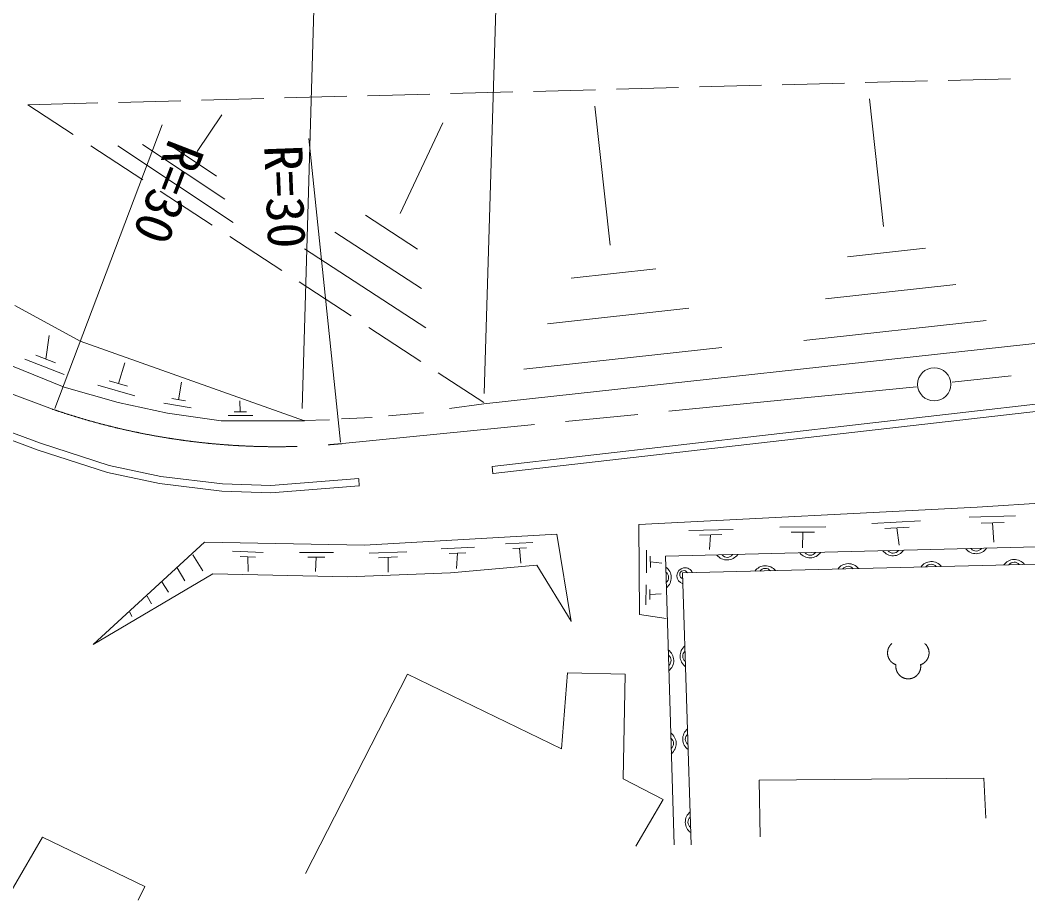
# Model space of a CAD drawing. Units: millimetres, scale not verified. Extents: x 40000 to 680000, y 20000 to 380000.
# Drawn here: x 309814 to 358379, y 247890 to 290482 of the extents above; entities that cross this region are included whole.
import ezdxf
from ezdxf.enums import TextEntityAlignment as Align

# ---------------------------------------------------------------- set-up
doc = ezdxf.new("R2010")
doc.units = ezdxf.units.MM
doc.header["$LTSCALE"] = 1000
doc.linetypes.add('CHAIN', pattern=[18.5, 12, -1.5, 3.5, -1.5])
for name, color, linetype, lineweight in [('M-BGD', 7, 'Continuous', 13), ('M-BMK', 2, 'CHAIN', 13), ('M-BMK-SRVR', 3, 'Continuous', 13), ('M-STR-HTXT', 7, 'Continuous', 13)]:
    doc.layers.add(name, color=color, linetype=linetype, lineweight=lineweight)
doc.styles.add('ＭＳ ゴシック', font='')
doc.styles.get('ＭＳ ゴシック').set_extended_font_data('MS Gothic')

msp = doc.modelspace()

# ---------------------------------------------------------------- linework, layer by layer
at = {"layer": 'M-BGD'}
for p, q in [((353544, 287551), (350545, 287472)), ((357542, 287657), (354543, 287578)), ((333551, 287022), (330552, 286943)), ((337549, 287128), (334550, 287049)), ((341548, 287234), (338549, 287154)), ((345546, 287340), (342547, 287260)), ((349545, 287446), (346546, 287366)), ((317556, 286599), (314557, 286519)), ((321555, 286704), (318556, 286625)), ((325553, 286810), (322554, 286731)), ((329552, 286916), (326553, 286837)), ((351422, 280535), (350742, 286693)), ((313558, 286493), (310177, 286403)), ((310177, 286403), (312376, 284968)), ((338255, 279635), (337516, 286330)), ((318351, 284148), (319532, 285917)), ((328134, 281162), (330186, 285525)), ((332166, 271997), (449319, 284811)), ((313213, 284422), (315725, 282782)), ((320079, 280730), (314524, 284422)), ((319679, 281847), (315711, 284484)), ((319279, 282964), (316898, 284546)), ((316563, 282235), (319075, 280596)), ((328962, 279444), (326457, 281077)), ((329160, 277546), (324985, 280269)), ((319913, 280049), (322425, 278409)), ((329358, 275649), (323513, 279460)), ((353440, 279489), (349680, 279074)), ((340450, 278498), (336362, 278046)), ((323262, 277863), (325774, 276223)), ((332565, 268972), (405372, 277321)), ((354901, 277747), (348634, 277056)), ((332605, 268624), (405412, 276973)), ((312711, 275008), (309557, 276724)), ((342038, 276604), (335225, 275852)), ((295234, 275855), (310789, 270094)), ((356362, 276006), (347589, 275037)), ((295112, 275527), (310674, 269764)), ((326612, 275676), (329124, 274037)), ((311047, 274148), (311213, 275290)), ((323511, 271174), (312711, 275008)), ((343626, 274710), (334088, 273657)), ((309017, 273977), (311933, 272793)), ((311939, 273399), (310044, 274135)), ((311521, 273964), (310573, 274332)), ((314549, 272965), (314858, 273967)), ((329961, 273490), (332160, 272055)), ((314993, 272838), (314104, 273092)), ((317449, 272190), (317595, 273026)), ((311933, 272793), (314543, 272048)), ((315334, 272376), (313557, 272884)), ((314543, 272048), (316908, 271536)), ((318054, 271803), (316745, 272018)), ((317776, 272136), (317121, 272243)), ((320424, 271606), (320398, 272130)), ((330513, 271772), (332166, 271997)), ((316908, 271536), (319507, 271174)), ((320721, 271604), (320128, 271607)), ((327559, 271412), (329254, 271563)), ((319507, 271174), (323511, 271174)), ((321025, 271428), (319840, 271434)), ((323384, 271185), (324719, 271213)), ((325306, 271260), (326783, 271327)), ((310789, 270094), (314109, 269016)), ((310674, 269764), (314018, 268677)), ((314018, 268677), (316532, 268145)), ((314109, 269016), (316589, 268490)), ((332563, 268962), (332595, 268615)), ((316532, 268145), (319535, 267783)), ((316589, 268490), (319562, 268132)), ((319562, 268132), (321892, 268048)), ((321892, 268048), (326132, 268387)), ((326128, 268382), (326153, 268016)), ((319535, 267783), (321900, 267697)), ((321900, 267697), (326160, 268038)), ((368071, 267806), (355929, 267007)), ((355929, 267007), (339633, 266177)), ((339633, 266177), (339665, 261831)), ((350858, 266225), (353212, 266343)), ((355543, 266525), (357780, 266594)), ((356124, 266232), (357242, 266266)), ((356683, 266249), (356746, 265316)), ((335682, 265700), (326410, 265178)), ((336363, 261504), (335682, 265700)), ((342037, 265889), (344176, 265928)), ((342554, 265665), (343623, 265684)), ((343088, 265674), (343035, 264971)), ((346423, 266038), (348650, 266067)), ((346976, 265796), (348090, 265811)), ((347533, 265803), (347523, 265056)), ((351484, 265978), (352661, 266037)), ((352072, 266007), (352185, 265177)), ((318699, 265327), (313331, 260385)), ((326410, 265178), (318699, 265327)), ((333207, 265249), (334525, 265298)), ((340912, 264640), (366003, 265271)), ((318139, 264714), (318610, 263940)), ((320046, 264892), (321526, 264819)), ((323282, 264825), (324908, 264825)), ((326637, 264790), (328447, 264861)), ((330111, 265008), (331706, 265073)), ((330493, 264779), (331291, 264812)), ((330892, 264796), (330843, 264060)), ((333555, 265019), (334214, 265043)), ((333884, 265031), (333938, 264303)), ((340007, 263847), (339997, 264940)), ((320418, 264637), (321158, 264601)), ((320788, 264619), (320796, 263909)), ((323677, 264595), (324490, 264595)), ((324083, 264595), (324046, 263907)), ((327091, 264572), (327996, 264608)), ((327544, 264590), (327550, 263884)), ((330554, 263836), (334707, 264220)), ((334707, 264220), (336368, 261514)), ((340189, 264101), (340184, 264647)), ((340186, 264374), (340738, 264315)), ((341328, 250741), (340912, 264640)), ((367366, 264476), (341740, 263837)), ((313331, 260385), (319104, 263794)), ((317380, 264092), (317756, 263462)), ((319104, 263794), (325601, 263645)), ((325601, 263645), (330554, 263836)), ((341740, 263837), (342156, 250736)), ((316649, 263404), (316960, 262920)), ((339970, 262299), (339977, 263263)), ((340155, 262553), (340158, 263035)), ((340157, 262794), (340707, 262833)), ((315940, 262717), (316136, 262348)), ((315101, 261950), (315202, 261741)), ((339665, 261831), (340943, 261640)), ((328483, 258954), (323561, 249358)), ((335910, 255365), (328483, 258954)), ((336187, 259028), (335910, 255365)), ((338978, 258965), (336187, 259028)), ((338871, 253916), (338978, 258965)), ((340809, 252915), (338871, 253916)), ((356258, 253943), (345432, 253852)), ((345432, 253852), (345474, 251126)), ((356354, 252026), (356258, 253943)), ((339489, 250678), (340809, 252915)), ((310893, 251099), (309019, 247890)), ((315821, 248727), (310893, 251099)), ((315495, 248074), (315821, 248727))]:
    msp.add_line(p, q, dxfattribs=at)
for points in [[(351820, 260434), (351812, 260427), (351804, 260420), (351797, 260412), (351789, 260405), (351782, 260397), (351774, 260390), (351767, 260382), (351760, 260374), (351754, 260365), (351747, 260357), (351740, 260349), (351734, 260340), (351728, 260332), (351722, 260323), (351716, 260314), (351710, 260305), (351704, 260296), (351699, 260287), (351694, 260278), (351689, 260269), (351684, 260259), (351679, 260250), (351674, 260240), (351670, 260230), (351665, 260221), (351661, 260211), (351657, 260201), (351654, 260191), (351650, 260181), (351647, 260171), (351643, 260161), (351640, 260151), (351638, 260141), (351635, 260130), (351632, 260120), (351630, 260110), (351628, 260099), (351626, 260089), (351624, 260078), (351623, 260068), (351621, 260057), (351620, 260047), (351619, 260036), (351618, 260025), (351618, 260015), (351617, 260004), (351617, 259994), (351617, 259983), (351617, 259972), (351617, 259962), (351618, 259951), (351618, 259940), (351619, 259930), (351620, 259919), (351622, 259909), (351623, 259898), (351625, 259888), (351626, 259877), (351628, 259867), (351631, 259856), (351633, 259846), (351635, 259836), (351638, 259825), (351641, 259815), (351644, 259805), (351647, 259795), (351651, 259785), (351655, 259775), (351658, 259765), (351662, 259755), (351666, 259745), (351671, 259736), (351675, 259726), (351680, 259716), (351685, 259707), (351690, 259698), (351695, 259688), (351700, 259679), (351706, 259670), (351711, 259661), (351717, 259652), (351723, 259643), (351729, 259635), (351735, 259626), (351742, 259618), (351748, 259609), (351755, 259601), (351762, 259593), (351769, 259585), (351776, 259577), (351783, 259569), (351791, 259562), (351798, 259554), (351806, 259547), (351814, 259540), (351822, 259533), (351830, 259526), (351838, 259519), (351846, 259512), (351855, 259506), (351863, 259499), (351872, 259493), (351881, 259487), (351890, 259481), (351899, 259476), (351908, 259470), (351917, 259465), (351926, 259459), (351935, 259454), (351945, 259449), (351954, 259445), (351964, 259440), (351974, 259436), (351983, 259431), (351993, 259427), (352003, 259424), (352013, 259420), (352023, 259416)], [(353211, 259416), (353221, 259420), (353231, 259423), (353241, 259427), (353251, 259431), (353260, 259436), (353270, 259440), (353280, 259445), (353289, 259449), (353299, 259454), (353308, 259459), (353317, 259464), (353326, 259470), (353335, 259475), (353344, 259481), (353353, 259487), (353362, 259493), (353371, 259499), (353379, 259506), (353388, 259512), (353396, 259519), (353404, 259526), (353412, 259532), (353420, 259539), (353428, 259547), (353436, 259554), (353443, 259562), (353451, 259569), (353458, 259577), (353465, 259585), (353472, 259593), (353479, 259601), (353486, 259609), (353492, 259617), (353499, 259626), (353505, 259635), (353511, 259643), (353517, 259652), (353523, 259661), (353528, 259670), (353534, 259679), (353539, 259688), (353544, 259698), (353549, 259707), (353554, 259716), (353559, 259726), (353563, 259736), (353568, 259745), (353572, 259755), (353576, 259765), (353579, 259775), (353583, 259785), (353587, 259795), (353590, 259805), (353593, 259815), (353596, 259825), (353598, 259836), (353601, 259846), (353603, 259856), (353606, 259867), (353608, 259877), (353609, 259888), (353611, 259898), (353612, 259909), (353614, 259919), (353615, 259930), (353616, 259940), (353616, 259951), (353617, 259962), (353617, 259972), (353617, 259983), (353617, 259994), (353617, 260004), (353616, 260015), (353616, 260025), (353615, 260036), (353614, 260047), (353613, 260057), (353611, 260068), (353610, 260078), (353608, 260089), (353606, 260099), (353604, 260110), (353602, 260120), (353599, 260130), (353596, 260141), (353594, 260151), (353591, 260161), (353587, 260171), (353584, 260181), (353580, 260191), (353577, 260201), (353573, 260211), (353569, 260221), (353564, 260231), (353560, 260240), (353555, 260250), (353550, 260259), (353545, 260269), (353540, 260278), (353535, 260287), (353530, 260296), (353524, 260305), (353518, 260314), (353512, 260323), (353506, 260332), (353500, 260340), (353494, 260349), (353487, 260357), (353480, 260366), (353474, 260374), (353467, 260382), (353460, 260390), (353452, 260397), (353445, 260405), (353437, 260413), (353430, 260420), (353422, 260427), (353414, 260434)], [(352023, 259416), (352022, 259406), (352020, 259395), (352019, 259385), (352019, 259374), (352018, 259364), (352018, 259353), (352017, 259343), (352017, 259332), (352017, 259321), (352018, 259311), (352018, 259300), (352019, 259290), (352020, 259279), (352021, 259269), (352022, 259258), (352024, 259248), (352025, 259237), (352027, 259227), (352029, 259217), (352031, 259206), (352033, 259196), (352036, 259186), (352039, 259176), (352042, 259165), (352045, 259155), (352048, 259145), (352051, 259135), (352055, 259125), (352059, 259115), (352063, 259106), (352067, 259096), (352071, 259086), (352075, 259077), (352080, 259067), (352085, 259058), (352090, 259048), (352095, 259039), (352100, 259030), (352106, 259021), (352111, 259012), (352117, 259003), (352123, 258994), (352129, 258986), (352135, 258977), (352141, 258969), (352148, 258961), (352155, 258952), (352161, 258944), (352168, 258936), (352175, 258928), (352183, 258921), (352190, 258913), (352197, 258906), (352205, 258898), (352213, 258891), (352221, 258884), (352229, 258877), (352237, 258870), (352245, 258864), (352253, 258857), (352262, 258851), (352270, 258845), (352279, 258839), (352288, 258833), (352297, 258827), (352306, 258822), (352315, 258816), (352324, 258811), (352333, 258806), (352342, 258801), (352352, 258796), (352361, 258792), (352371, 258787), (352381, 258783), (352390, 258779), (352400, 258775), (352410, 258771), (352420, 258768), (352430, 258764), (352440, 258761), (352450, 258758), (352460, 258755), (352471, 258753), (352481, 258750), (352491, 258748), (352502, 258746), (352512, 258744), (352522, 258742), (352533, 258740), (352543, 258739), (352554, 258738), (352564, 258737), (352575, 258736), (352585, 258735), (352596, 258735), (352606, 258735), (352617, 258735), (352627, 258735), (352638, 258735), (352649, 258735), (352659, 258736), (352670, 258737), (352680, 258738), (352691, 258739), (352701, 258740), (352712, 258742), (352722, 258744), (352732, 258746), (352743, 258748), (352753, 258750), (352763, 258753), (352773, 258755), (352784, 258758), (352794, 258761), (352804, 258764), (352814, 258768), (352824, 258771), (352834, 258775), (352843, 258779), (352853, 258783), (352863, 258787), (352872, 258792), (352882, 258796), (352891, 258801), (352901, 258806), (352910, 258811), (352919, 258816), (352928, 258822), (352937, 258827), (352946, 258833), (352955, 258839), (352964, 258845), (352972, 258851), (352981, 258857), (352989, 258864), (352997, 258870), (353005, 258877), (353013, 258884), (353021, 258891), (353029, 258898), (353036, 258906), (353044, 258913), (353051, 258921), (353058, 258928), (353066, 258936), (353072, 258944), (353079, 258952), (353086, 258961), (353092, 258969), (353099, 258977), (353105, 258986), (353111, 258994), (353117, 259003), (353123, 259012), (353128, 259021), (353134, 259030), (353139, 259039), (353144, 259048), (353149, 259058), (353154, 259067), (353158, 259077), (353163, 259086), (353167, 259096), (353171, 259106), (353175, 259115), (353179, 259125), (353183, 259135), (353186, 259145), (353189, 259155), (353192, 259165), (353195, 259176), (353198, 259186), (353200, 259196), (353203, 259206), (353205, 259217), (353207, 259227), (353209, 259237), (353210, 259248), (353212, 259258), (353213, 259269), (353214, 259279), (353215, 259290), (353216, 259300), (353216, 259311), (353216, 259321), (353217, 259332), (353217, 259343), (353216, 259353), (353216, 259364), (353215, 259374), (353214, 259385), (353213, 259395), (353212, 259406), (353211, 259416)]]:
    msp.add_lwpolyline(points, dxfattribs=at)
for centre, radius, start, end in [((343885, 265090), 625, 218.3107, 324.5709), ((343889, 264902), 312, 218.3107, 324.5709), ((347883, 265190), 625, 218.3107, 324.5709), ((347888, 265003), 312, 218.3107, 324.5709), ((351882, 265291), 625, 218.3107, 324.5709), ((351887, 265103), 312, 218.3107, 324.5709), ((355881, 265392), 625, 218.3107, 324.5709), ((355886, 265204), 312, 218.3107, 324.5709), ((349728, 263661), 625, 38.2984, 144.5586), ((353726, 263760), 625, 38.2984, 144.5586), ((353722, 263948), 312, 38.2984, 144.5586), ((357725, 263860), 625, 38.2984, 144.5586), ((357720, 264048), 312, 38.2984, 144.5586), ((340568, 263612), 625, 308.5817, 54.8419), ((340755, 263618), 312, 308.5817, 54.8419), ((341860, 263696), 392, 22.9608, 254.8039), ((341796, 263757), 195, 26.1165, 256.1541), ((345729, 263561), 625, 38.2984, 144.5586), ((345724, 263748), 312, 38.2984, 144.5586), ((349723, 263848), 312, 38.2984, 144.5586), ((342243, 259831), 625, 128.686, 234.9462), ((340687, 259614), 625, 308.5817, 54.8419), ((340875, 259619), 312, 308.5817, 54.8419), ((342055, 259825), 312, 128.686, 234.9462), ((340807, 255616), 625, 308.5817, 54.8419), ((342369, 255833), 625, 128.686, 234.9462), ((342182, 255827), 312, 128.686, 234.9462), ((340994, 255621), 312, 308.5817, 54.8419), ((342496, 251835), 625, 128.686, 234.9462), ((342309, 251829), 312, 128.686, 234.9462)]:
    msp.add_arc(centre, radius, start, end, dxfattribs=at)
at = {"layer": 'M-BMK'}
for p, q in [((449544, 283281), (354739, 273028)), ((311368, 271732), (297017, 277110)), ((353012, 272814), (325341, 270071))]:
    msp.add_line(p, q, dxfattribs=at)
msp.add_arc((322188, 303155), 33233, 251.0002, 275.4446, dxfattribs=at)
at = {"layer": 'M-BMK-SRVR'}
for p, q in [((311478, 271771), (316658, 285443)), ((323726, 284784), (325255, 270134))]:
    msp.add_line(p, q, dxfattribs=at)
msp.add_circle((353868, 272929), 800, dxfattribs=at)
at = {"layer": 'M-STR-HTXT'}
for p, q in [((324876, 321388), (323398, 271767)), ((332179, 272487), (333639, 320638))]:
    msp.add_line(p, q, dxfattribs=at)

# ---------------------------------------------------------------- texts
at = {"layer": 'M-BMK-SRVR', "style": 'ＭＳ ゴシック'}
for rotation, p in [(248.839, (316501, 285027)), (272.268, (321026, 284409))]:
    msp.add_text('R=30', height=1833, rotation=rotation, dxfattribs=at).set_placement(p, align=Align.BOTTOM_LEFT)

doc.saveas('drawing.dxf')
